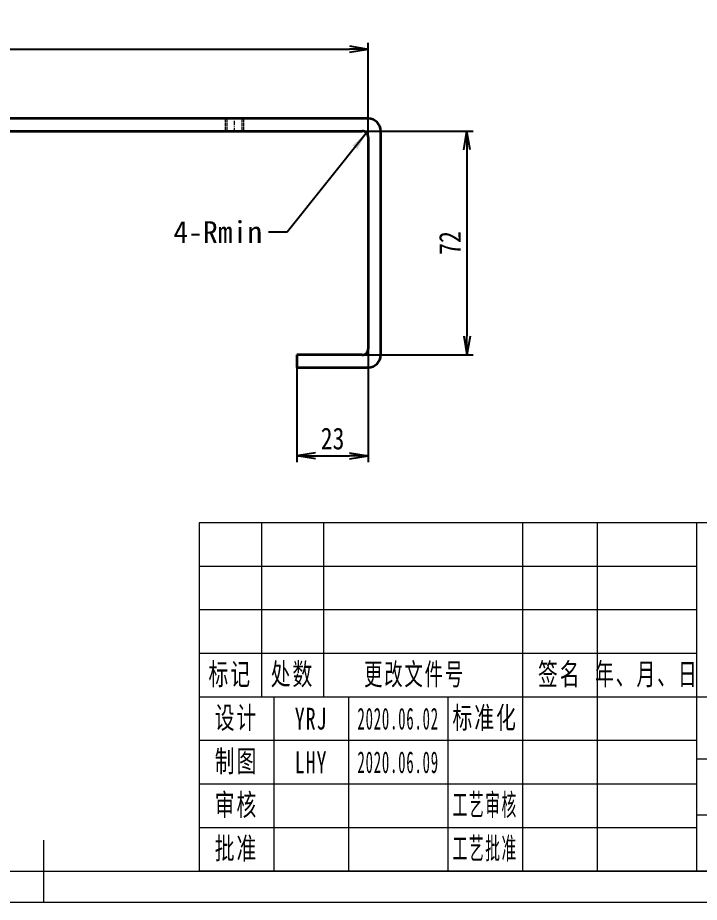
# Model space of a CAD drawing. Header units: millimetres. Extents: x -15766 to 80009, y -9701 to 15159.
# Drawn here: x -9301.4 to -9082.2, y 13253.7 to 13538.2 of the extents above; entities that cross this region are included whole.
import ezdxf

# ---------------------------------------------------------------- set-up
doc = ezdxf.new("R2010")
doc.units = ezdxf.units.MM
for name, pattern in [('CENTER-HOKUTO_1', [16, 13, -1, 1, -1]), ('DASHDOT', [18.5, 12, -3, 0.5, -3]), ('DASHED', [15, 12, -3]), ('HIDDEN-HOKUTO_1', [2, 1, -1])]:
    doc.linetypes.add(name, pattern=pattern)
doc.layers.get('DEFPOINTS').update_dxf_attribs({"lineweight": 18})
for name, color, linetype, lineweight in [('AM_7', 2, 'CENTER-HOKUTO_1', 18), ('AM_HID', 1, 'HIDDEN-HOKUTO_1', 18), ('AM_VIS', 7, 'Continuous', 18), ('CDRAFT0', 7, 'Continuous', 18), ('DIM', 253, 'Continuous', 20), ('title_frame', 7, 'Continuous', 18), ('尺寸线层', 3, 'Continuous', 18), ('粗实线层_1', 7, 'Continuous', 15), ('细实线层', 7, 'Continuous', 18)]:
    doc.layers.add(name, color=color, linetype=linetype, lineweight=lineweight)
doc.styles.add('DIM', font='', dxfattribs={"width": 0.8})
doc.styles.add('UserTxtStyle1', font='', dxfattribs={"width": 0.618357})
doc.styles.add('UserTxtStyle2', font='', dxfattribs={"width": 0.634692})
doc.styles.add('标准', font='', dxfattribs={"width": 0.667})
doc.styles.get('DIM').set_extended_font_data('NSimSun')
doc.styles.get('UserTxtStyle1').set_extended_font_data('宋体')
doc.styles.get('UserTxtStyle2').set_extended_font_data('宋体')
doc.styles.get('标准').set_extended_font_data('宋体')
doc.dimstyles.new('1-2', dxfattribs={"dimscale": 2, "dimtxt": 3.5, "dimasz": 3, "dimexe": 1, "dimexo": 0, "dimgap": 1, "dimtad": 1, "dimdsep": 46, "dimtxsty": 'DIM', "dimblk": 'OPEN', "dimcen": 0, "dimdle": 6, "dimclrd": 256, "dimclre": 256, "dimclrt": 3, "dimazin": 2, "dimtfac": 0.707107, "dimtmove": 0, "dimatfit": 3, "dimfxl": 0, "dimfrac": 2, "dimtolj": 1, "dimarcsym": 0})

# ---------------------------------------------------------------- blocks, each defined once
blk = doc.blocks.new('*X589')
at = {"layer": 'CDRAFT0'}
blk.add_line((0, 0), (420, 0), dxfattribs=at)
at = {"layer": '粗实线层_1'}
for p, q in [((210, 0), (210, 10)), ((25, 5), (415, 5))]:
    blk.add_line(p, q, dxfattribs=at)
blk = doc.blocks.new('_OPEN')
at = {"color": 0, "linetype": 'ByBlock', "lineweight": -2}
for p, q in [((-1, 0.166667), (0, 0)), ((-1, -0.166667), (0, 0)), ((0, 0), (-1, 0))]:
    blk.add_line(p, q, dxfattribs=at)
blk = doc.blocks.new('*D670')
at = {"layer": 'DEFPOINTS', "color": 0, "transparency": 16777216}
for p in [(-9188.64, 13528.09), (-9480.64, 13499.74), (-9188.64, 13499.74)]:
    blk.add_point(p, dxfattribs=at)
at = {"layer": 'DIM', "linetype": 'Continuous', "lineweight": -2, "transparency": 16777216}
for p, q in [((-9480.64, 13499.74), (-9480.64, 13530.09)), ((-9188.64, 13499.74), (-9188.64, 13530.09)), ((-9474.64, 13528.09), (-9194.64, 13528.09))]:
    blk.add_line(p, q, dxfattribs=at)
at = {"layer": 'DIM', "lineweight": -2, "transparency": 16777216, "xscale": 6, "yscale": 6, "zscale": 6, "rotation": 180}
blk.add_blockref('_OPEN', (-9480.64, 13528.09), dxfattribs=at)
at = {"layer": 'DIM', "lineweight": -2, "transparency": 16777216, "xscale": 6, "yscale": 6, "zscale": 6}
blk.add_blockref('_OPEN', (-9188.64, 13528.09), dxfattribs=at)
at = {"layer": 'DIM', "color": 3, "transparency": 16777216, "insert": (-9334.64, 13533.59), "char_height": 7, "attachment_point": 5, "style": 'DIM'}
blk.add_mtext('\\A1;292', dxfattribs=at)
blk = doc.blocks.new('*D671')
at = {"layer": 'DEFPOINTS', "color": 0, "transparency": 16777216}
for p in [(-9190.64, 13501.74), (-9190.64, 13429.74), (-9156.9, 13429.74)]:
    blk.add_point(p, dxfattribs=at)
at = {"layer": 'DIM', "linetype": 'Continuous', "lineweight": -2, "transparency": 16777216}
for p, q in [((-9190.64, 13501.74), (-9154.9, 13501.74)), ((-9156.9, 13495.74), (-9156.9, 13435.74)), ((-9190.64, 13429.74), (-9154.9, 13429.74))]:
    blk.add_line(p, q, dxfattribs=at)
at = {"layer": 'DIM', "lineweight": -2, "transparency": 16777216, "xscale": 6, "yscale": 6, "zscale": 6}
for p, rotation in [((-9156.9, 13501.74), 90), ((-9156.9, 13429.74), 270)]:
    blk.add_blockref('_OPEN', p, dxfattribs=dict(at, rotation=rotation))
at = {"layer": 'DIM', "color": 3, "transparency": 16777216, "insert": (-9162.4, 13465.74), "char_height": 7, "attachment_point": 5, "rotation": 90, "style": 'DIM'}
blk.add_mtext('\\A1;72', dxfattribs=at)
blk = doc.blocks.new('*D672')
at = {"layer": 'DEFPOINTS', "color": 0, "transparency": 16777216}
for p in [(-9188.64, 13431.74), (-9211.64, 13425.74), (-9188.64, 13397.31)]:
    blk.add_point(p, dxfattribs=at)
at = {"layer": 'DIM', "linetype": 'Continuous', "lineweight": -2, "transparency": 16777216}
for p, q in [((-9188.64, 13431.74), (-9188.64, 13395.31)), ((-9211.64, 13425.74), (-9211.64, 13395.31)), ((-9205.64, 13397.31), (-9194.64, 13397.31))]:
    blk.add_line(p, q, dxfattribs=at)
at = {"layer": 'DIM', "lineweight": -2, "transparency": 16777216, "xscale": 6, "yscale": 6, "zscale": 6, "rotation": 180}
blk.add_blockref('_OPEN', (-9211.64, 13397.31), dxfattribs=at)
at = {"layer": 'DIM', "lineweight": -2, "transparency": 16777216, "xscale": 6, "yscale": 6, "zscale": 6}
blk.add_blockref('_OPEN', (-9188.64, 13397.31), dxfattribs=at)
at = {"layer": 'DIM', "color": 3, "transparency": 16777216, "insert": (-9200.14, 13402.81), "char_height": 7, "attachment_point": 5, "style": 'DIM'}
blk.add_mtext('\\A1;23', dxfattribs=at)

msp = doc.modelspace()

# ---------------------------------------------------------------- linework, layer by layer
at = {"layer": 'AM_7', "linetype": 'DASHDOT', "lineweight": 13, "ltscale": 0.120001}
msp.add_line((-9231.63685, 13501.33666), (-9231.63685, 13506.13671), dxfattribs=at)
at = {"layer": 'AM_HID', "linetype": 'DASHED', "lineweight": 13, "ltscale": 0.1}
for p, q in [((-9234.63685, 13501.73669), (-9234.63685, 13505.73669)), ((-9234.09485, 13501.73669), (-9234.09485, 13505.73669)), ((-9229.17786, 13501.73669), (-9229.17786, 13505.73669)), ((-9228.63685, 13501.73669), (-9228.63685, 13505.73669))]:
    msp.add_line(p, q, dxfattribs=at)
at = {"layer": 'AM_VIS', "lineweight": 35}
for p, q in [((-9188.63685, 13505.73669), (-9480.63685, 13505.73669)), ((-9478.63685, 13501.73669), (-9190.63685, 13501.73669)), ((-9184.63685, 13429.7362), (-9184.63685, 13501.73669)), ((-9188.63685, 13499.73669), (-9188.63685, 13431.7362)), ((-9190.63685, 13429.7362), (-9211.63685, 13429.7362)), ((-9211.63685, 13425.7362), (-9188.63685, 13425.7362))]:
    msp.add_line(p, q, dxfattribs=at)
at = {"layer": 'AM_VIS', "lineweight": 35, "ltscale": 0.1}
msp.add_line((-9211.63685, 13429.7362), (-9211.63685, 13425.7362), dxfattribs=at)
at = {"layer": 'AM_VIS', "lineweight": 35}
for centre, radius, start, end in [((-9188.63685, 13501.73669), 4, 0.000083, 90.000003), ((-9190.63685, 13499.73669), 2, 0, 90.000003), ((-9190.63685, 13431.7362), 2, 269.999997, 0), ((-9188.63685, 13429.7362), 4, 269.999916, 0.000083)]:
    msp.add_arc(centre, radius, start, end, dxfattribs=at)
at = {"layer": '粗实线层_1'}
for p, q in [((-8883.04105, 13375.73384), (-9243.04105, 13375.73384)), ((-9243.04105, 13375.73384), (-9243.04105, 13263.73384)), ((-9083.04105, 13375.73384), (-9083.04105, 13263.73384)), ((-8983.04105, 13319.73384), (-9243.04105, 13319.73384)), ((-9163.04105, 13319.73384), (-9163.04105, 13263.73384)), ((-9083.04105, 13305.73384), (-9243.04105, 13305.73384)), ((-9083.04105, 13291.73384), (-9243.04105, 13291.73384)), ((-8983.04105, 13281.73384), (-9083.04105, 13281.73384)), ((-9083.04105, 13277.73384), (-9243.04105, 13277.73384)), ((-8883.04105, 13263.73384), (-9243.04105, 13263.73384))]:
    msp.add_line(p, q, dxfattribs=at)
at = {"layer": '细实线层'}
for p, q in [((-9223.04105, 13375.73384), (-9223.04105, 13319.73384)), ((-9203.04105, 13375.73384), (-9203.04105, 13319.73384)), ((-9139.04105, 13375.73384), (-9139.04105, 13263.73384)), ((-9115.04105, 13375.73384), (-9115.04105, 13263.73384)), ((-9083.04105, 13361.73384), (-9243.04105, 13361.73384)), ((-9083.04105, 13347.73384), (-9243.04105, 13347.73384)), ((-9083.04105, 13333.73384), (-9243.04105, 13333.73384)), ((-9219.04105, 13319.73384), (-9219.04105, 13263.73384)), ((-9195.04105, 13319.73384), (-9195.04105, 13263.73384)), ((-8983.04105, 13299.73384), (-9083.04105, 13299.73384))]:
    msp.add_line(p, q, dxfattribs=at)

# ---------------------------------------------------------------- block references
at = {"layer": 'title_frame', "xscale": 2, "yscale": 2, "zscale": 2}
msp.add_blockref('*X589', (-9713.04105, 13253.73384), dxfattribs=at)

# ---------------------------------------------------------------- texts
at = {"layer": 'DIM', "color": 3, "insert": (-9222.7886, 13465.75127), "char_height": 7, "attachment_point": 9}
msp.add_mtext('\\A1;4-Rmin', dxfattribs=at)
at = {"layer": '尺寸线层', "char_height": 7, "attachment_point": 5, "line_spacing_factor": 1.15057}
for s, insert, width, style in [('\\T1.1;标记', (-9233.04105, 13326.73384), 36, '标准'), ('\\T1.1;处数', (-9213.04105, 13326.73384), 36, '标准'), ('\\T1.1;更改文件号', (-9173.77421, 13326.68586), 60, 'UserTxtStyle1'), ('\\T1.1;签名', (-9127.04105, 13326.73384), 44, '标准'), ('\\T1.1;年、月、日', (-9099.04105, 13326.73384), 60, 'UserTxtStyle2'), ('\\T1.1;设计', (-9231.04105, 13312.73384), 44, '标准'), ('{\\T1.1;YRJ}', (-9207.04105, 13312.73384), 44, '标准'), ('{\\W0.5;\\T1.1;2020.06.02}', (-9179.04105, 13312.73384), 32, '标准'), ('\\T1.1;标准化', (-9151.04105, 13312.73384), 44, '标准'), ('\\T1.1;制图', (-9231.04105, 13298.73384), 44, '标准'), ('{\\T1.1;LHY}', (-9207.04105, 13298.73384), 44, '标准'), ('{\\W0.5;\\T1.1;2020.06.09}', (-9179.04105, 13298.73384), 32, '标准'), ('\\T1.1;审核', (-9231.04105, 13284.73384), 44, '标准'), ('{\\W0.5;\\T1.1;工艺审核}', (-9151.04105, 13284.73384), 44, '标准'), ('{\\T1.1;批准}', (-9231.04105, 13270.73384), 44, '标准'), ('{\\W0.5;\\T1.1;工艺批准}', (-9151.04105, 13270.73384), 44, '标准')]:
    msp.add_mtext(s, dxfattribs=dict(at, insert=insert, width=width, style=style))

# ---------------------------------------------------------------- dimensions: what is measured, and where the dimension line sits
at = {"layer": 'DIM', "color": 3, "true_color": 0x00ff00}
for base, p1, p2, picture, middle in [((-9188.63685, 13528.09141), (-9480.63685, 13499.73717), (-9188.63685, 13499.73717), '*D670', (-9334.63685, 13533.59141)), ((-9188.63685, 13397.30597), (-9211.63685, 13425.73717), (-9188.63685, 13431.73717), '*D672', (-9200.13685, 13402.80597))]:
    dim = msp.add_linear_dim(base=base, p1=p1, p2=p2, dimstyle='1-2', dxfattribs=at)
    dim.commit()
    dim.dimension.update_dxf_attribs({"geometry": picture, "text_midpoint": middle})
dim = msp.add_linear_dim(base=(-9156.90176, 13429.73717), p1=(-9190.63685, 13501.73717), p2=(-9190.63685, 13429.73717), angle=90, dimstyle='1-2', dxfattribs=at)
dim.commit()
dim.dimension.update_dxf_attribs({"geometry": '*D671', "text_midpoint": (-9162.40176, 13465.73717)})

# ---------------------------------------------------------------- leaders
at = {"layer": 'DIM', "color": 3, "true_color": 0x00ff00, "annotation_type": 0, "has_hookline": 1, "hookline_direction": 1, "text_width": 35}
msp.add_leader([(-9189.22263, 13501.15139), (-9214.7886, 13469.25127), (-9220.7886, 13469.25127)], dimstyle='1-2', override={"dimgap": 1, "dimtad": 0}, dxfattribs=at)

doc.saveas('drawing.dxf')
